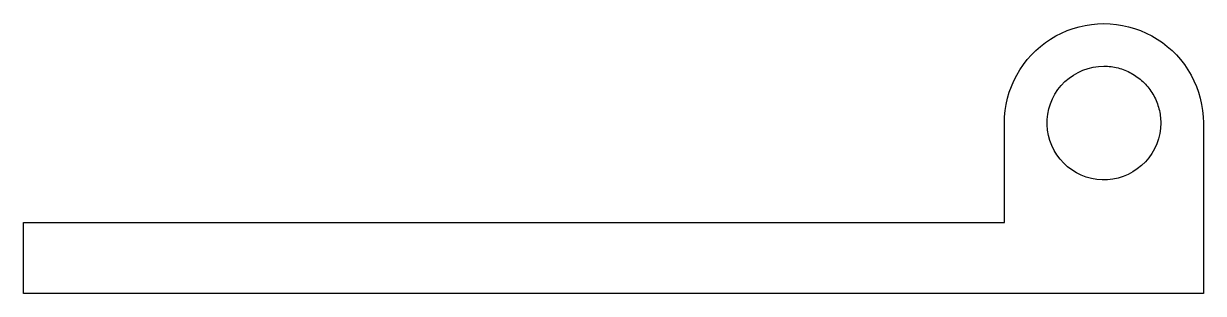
# Model space of a CAD drawing. Header units: metres. Extents: x -54 to 29, y 0 to 19.
import ezdxf

# ---------------------------------------------------------------- set-up
doc = ezdxf.new("R2010")
doc.units = ezdxf.units.M

msp = doc.modelspace()

# ---------------------------------------------------------------- linework, layer by layer
for points in [[(15, 12), (15.014, 12.44), (15.055, 12.877), (15.124, 13.312), (15.22, 13.741), (15.343, 14.163), (15.492, 14.577), (15.666, 14.98), (15.866, 15.372), (16.09, 15.751), (16.337, 16.114), (16.606, 16.462), (16.897, 16.792), (17.208, 17.103), (17.538, 17.394), (17.886, 17.663), (18.249, 17.91), (18.628, 18.134), (19.02, 18.334), (19.423, 18.508), (19.837, 18.657), (20.259, 18.78), (20.688, 18.876), (21.123, 18.945), (21.56, 18.986), (22, 19), (22.44, 18.986), (22.877, 18.945), (23.312, 18.876), (23.741, 18.78), (24.163, 18.657), (24.577, 18.508), (24.98, 18.334), (25.372, 18.134), (25.751, 17.91), (26.114, 17.663), (26.462, 17.394), (26.792, 17.103), (27.103, 16.792), (27.394, 16.462), (27.663, 16.114), (27.91, 15.751), (28.134, 15.372), (28.334, 14.98), (28.508, 14.577), (28.657, 14.163), (28.78, 13.741), (28.876, 13.312), (28.945, 12.877), (28.986, 12.44), (29, 12)], [(26, 12), (25.982, 11.624), (25.929, 11.25), (25.841, 10.884), (25.719, 10.528), (25.564, 10.184), (25.377, 9.857), (25.161, 9.548), (24.916, 9.262), (24.645, 9), (24.351, 8.764), (24.036, 8.557), (23.703, 8.381), (23.355, 8.236), (22.995, 8.126), (22.626, 8.049), (22.251, 8.008), (21.874, 8.002), (21.499, 8.032), (21.127, 8.096), (20.764, 8.196), (20.411, 8.329), (20.073, 8.495), (19.752, 8.692), (19.45, 8.918), (19.172, 9.172), (18.918, 9.45), (18.692, 9.752), (18.495, 10.073), (18.329, 10.411), (18.196, 10.764), (18.096, 11.127), (18.032, 11.499), (18.002, 11.874), (18.008, 12.251), (18.049, 12.626), (18.126, 12.995), (18.236, 13.355), (18.381, 13.703), (18.557, 14.036), (18.764, 14.351), (19, 14.645), (19.262, 14.916), (19.548, 15.161), (19.857, 15.377), (20.184, 15.564), (20.528, 15.719), (20.884, 15.841), (21.25, 15.929), (21.624, 15.982), (22, 16)], [(22, 16), (22.126, 15.998), (22.251, 15.992), (22.376, 15.982), (22.501, 15.968), (22.626, 15.951), (22.75, 15.929), (22.873, 15.904), (22.995, 15.874), (23.116, 15.841), (23.236, 15.804), (23.355, 15.764), (23.472, 15.719), (23.589, 15.671), (23.703, 15.619), (23.816, 15.564), (23.927, 15.505), (24.036, 15.443), (24.143, 15.377), (24.248, 15.308), (24.351, 15.236), (24.452, 15.161), (24.55, 15.082), (24.645, 15), (24.738, 14.916), (24.828, 14.828), (24.916, 14.738), (25, 14.645), (25.082, 14.55), (25.161, 14.452), (25.236, 14.351), (25.308, 14.248), (25.377, 14.143), (25.443, 14.036), (25.505, 13.927), (25.564, 13.816), (25.619, 13.703), (25.671, 13.589), (25.719, 13.472), (25.764, 13.355), (25.804, 13.236), (25.841, 13.116), (25.874, 12.995), (25.904, 12.873), (25.929, 12.75), (25.951, 12.626), (25.968, 12.501), (25.982, 12.376), (25.992, 12.251), (25.998, 12.126), (26, 12)], [(15, 5), (15, 5.14), (15, 5.28), (15, 5.42), (15, 5.56), (15, 5.7), (15, 5.84), (15, 5.98), (15, 6.12), (15, 6.26), (15, 6.4), (15, 6.54), (15, 6.68), (15, 6.82), (15, 6.96), (15, 7.1), (15, 7.24), (15, 7.38), (15, 7.52), (15, 7.66), (15, 7.8), (15, 7.94), (15, 8.08), (15, 8.22), (15, 8.36), (15, 8.5), (15, 8.64), (15, 8.78), (15, 8.92), (15, 9.06), (15, 9.2), (15, 9.34), (15, 9.48), (15, 9.62), (15, 9.76), (15, 9.9), (15, 10.04), (15, 10.18), (15, 10.32), (15, 10.46), (15, 10.6), (15, 10.74), (15, 10.88), (15, 11.02), (15, 11.16), (15, 11.3), (15, 11.44), (15, 11.58), (15, 11.72), (15, 11.86), (15, 12)], [(15, 5), (15, 5.14), (15, 5.28), (15, 5.42), (15, 5.56), (15, 5.7), (15, 5.84), (15, 5.98), (15, 6.12), (15, 6.26), (15, 6.4), (15, 6.54), (15, 6.68), (15, 6.82), (15, 6.96), (15, 7.1), (15, 7.24), (15, 7.38), (15, 7.52), (15, 7.66), (15, 7.8), (15, 7.94), (15, 8.08), (15, 8.22), (15, 8.36), (15, 8.5), (15, 8.64), (15, 8.78), (15, 8.92), (15, 9.06), (15, 9.2), (15, 9.34), (15, 9.48), (15, 9.62), (15, 9.76), (15, 9.9), (15, 10.04), (15, 10.18), (15, 10.32), (15, 10.46), (15, 10.6), (15, 10.74), (15, 10.88), (15, 11.02), (15, 11.16), (15, 11.3), (15, 11.44), (15, 11.58), (15, 11.72), (15, 11.86), (15, 12)], [(29, 12), (29, 11.76), (29, 11.52), (29, 11.28), (29, 11.04), (29, 10.8), (29, 10.56), (29, 10.32), (29, 10.08), (29, 9.84), (29, 9.6), (29, 9.36), (29, 9.12), (29, 8.88), (29, 8.64), (29, 8.4), (29, 8.16), (29, 7.92), (29, 7.68), (29, 7.44), (29, 7.2), (29, 6.96), (29, 6.72), (29, 6.48), (29, 6.24), (29, 6), (29, 5.76), (29, 5.52), (29, 5.28), (29, 5.04), (29, 4.8), (29, 4.56), (29, 4.32), (29, 4.08), (29, 3.84), (29, 3.6), (29, 3.36), (29, 3.12), (29, 2.88), (29, 2.64), (29, 2.4), (29, 2.16), (29, 1.92), (29, 1.68), (29, 1.44), (29, 1.2), (29, 0.96), (29, 0.72), (29, 0.48), (29, 0.24), (29, 0)], [(-54, 0), (-54, 0.1), (-54, 0.2), (-54, 0.3), (-54, 0.4), (-54, 0.5), (-54, 0.6), (-54, 0.7), (-54, 0.8), (-54, 0.9), (-54, 1), (-54, 1.1), (-54, 1.2), (-54, 1.3), (-54, 1.4), (-54, 1.5), (-54, 1.6), (-54, 1.7), (-54, 1.8), (-54, 1.9), (-54, 2), (-54, 2.1), (-54, 2.2), (-54, 2.3), (-54, 2.4), (-54, 2.5), (-54, 2.6), (-54, 2.7), (-54, 2.8), (-54, 2.9), (-54, 3), (-54, 3.1), (-54, 3.2), (-54, 3.3), (-54, 3.4), (-54, 3.5), (-54, 3.6), (-54, 3.7), (-54, 3.8), (-54, 3.9), (-54, 4), (-54, 4.1), (-54, 4.2), (-54, 4.3), (-54, 4.4), (-54, 4.5), (-54, 4.6), (-54, 4.7), (-54, 4.8), (-54, 4.9), (-54, 5)], [(-54, 5), (-52.62, 5), (-51.24, 5), (-49.86, 5), (-48.48, 5), (-47.1, 5), (-45.72, 5), (-44.34, 5), (-42.96, 5), (-41.58, 5), (-40.2, 5), (-38.82, 5), (-37.44, 5), (-36.06, 5), (-34.68, 5), (-33.3, 5), (-31.92, 5), (-30.54, 5), (-29.16, 5), (-27.78, 5), (-26.4, 5), (-25.02, 5), (-23.64, 5), (-22.26, 5), (-20.88, 5), (-19.5, 5), (-18.12, 5), (-16.74, 5), (-15.36, 5), (-13.98, 5), (-12.6, 5), (-11.22, 5), (-9.84, 5), (-8.46, 5), (-7.08, 5), (-5.7, 5), (-4.32, 5), (-2.94, 5), (-1.56, 5), (-0.18, 5), (1.2, 5), (2.58, 5), (3.96, 5), (5.34, 5), (6.72, 5), (8.1, 5), (9.48, 5), (10.86, 5), (12.24, 5), (13.62, 5), (15, 5)], [(-20, 5), (-19.3, 5), (-18.6, 5), (-17.9, 5), (-17.2, 5), (-16.5, 5), (-15.8, 5), (-15.1, 5), (-14.4, 5), (-13.7, 5), (-13, 5), (-12.3, 5), (-11.6, 5), (-10.9, 5), (-10.2, 5), (-9.5, 5), (-8.8, 5), (-8.1, 5), (-7.4, 5), (-6.7, 5), (-6, 5), (-5.3, 5), (-4.6, 5), (-3.9, 5), (-3.2, 5), (-2.5, 5), (-1.8, 5), (-1.1, 5), (-0.4, 5), (0.3, 5), (1, 5), (1.7, 5), (2.4, 5), (3.1, 5), (3.8, 5), (4.5, 5), (5.2, 5), (5.9, 5), (6.6, 5), (7.3, 5), (8, 5), (8.7, 5), (9.4, 5), (10.1, 5), (10.8, 5), (11.5, 5), (12.2, 5), (12.9, 5), (13.6, 5), (14.3, 5), (15, 5)], [(29, 0), (27.34, 0), (25.68, 0), (24.02, 0), (22.36, 0), (20.7, 0), (19.04, 0), (17.38, 0), (15.72, 0), (14.06, 0), (12.4, 0), (10.74, 0), (9.08, 0), (7.42, 0), (5.76, 0), (4.1, 0), (2.44, 0), (0.78, 0), (-0.88, 0), (-2.54, 0), (-4.2, 0), (-5.86, 0), (-7.52, 0), (-9.18, 0), (-10.84, 0), (-12.5, 0), (-14.16, 0), (-15.82, 0), (-17.48, 0), (-19.14, 0), (-20.8, 0), (-22.46, 0), (-24.12, 0), (-25.78, 0), (-27.44, 0), (-29.1, 0), (-30.76, 0), (-32.42, 0), (-34.08, 0), (-35.74, 0), (-37.4, 0), (-39.06, 0), (-40.72, 0), (-42.38, 0), (-44.04, 0), (-45.7, 0), (-47.36, 0), (-49.02, 0), (-50.68, 0), (-52.34, 0), (-54, 0)]]:
    msp.add_lwpolyline(points)

doc.saveas('drawing.dxf')
